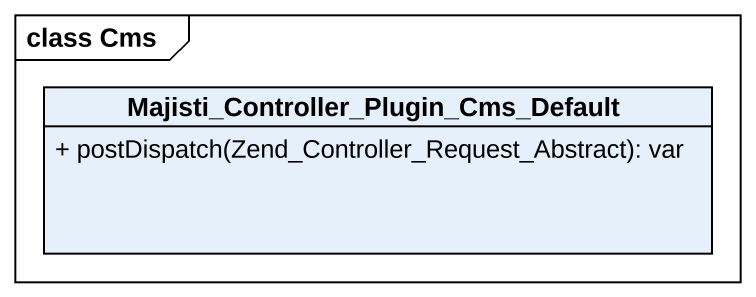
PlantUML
@startuml
mainframe class Cms
hide circle
hide empty members
skinparam classAttributeIconSize 0
class "Majisti_Controller_Plugin_Cms_Default" as Majisti_Controller_Plugin {
  + postDispatch(Zend_Controller_Request_Abstract): var
}
@enduml
